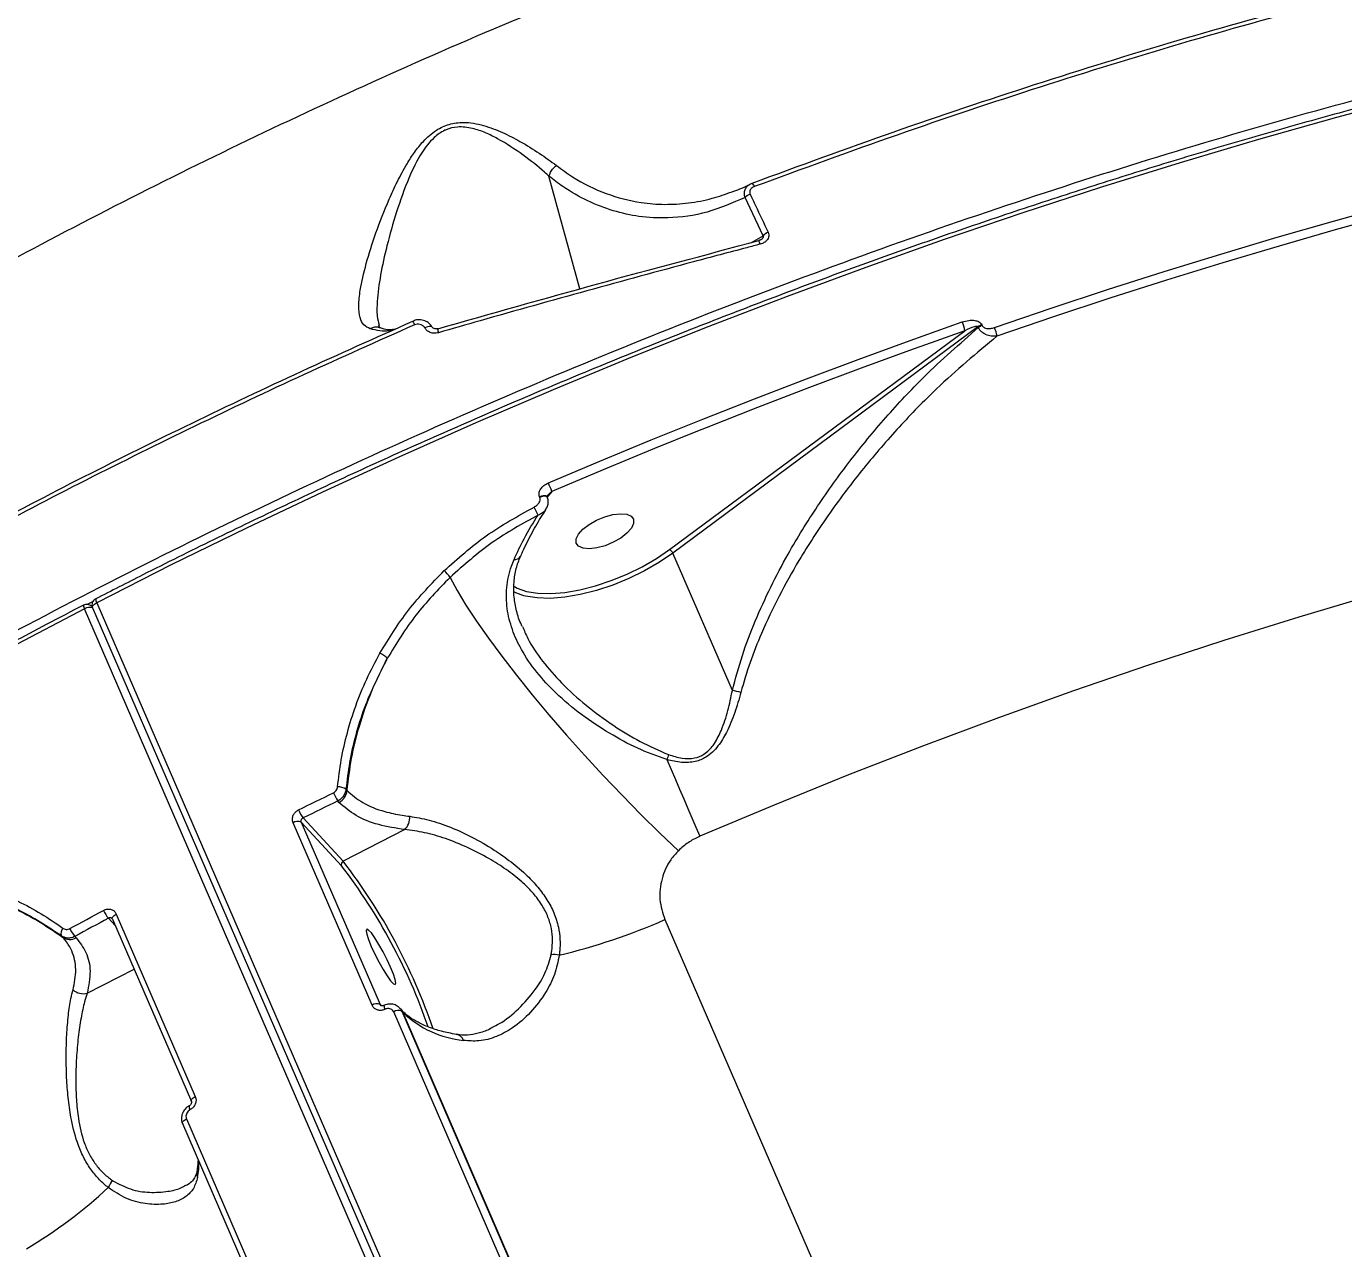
# Model space of a CAD drawing. Header units: millimetres. Extents: x -9609 to 9022, y -7175 to 8108.
# Drawn here: x -4842.9 to -4652.1, y 4859.6 to 5036.6 of the extents above; entities that cross this region are included whole.
import ezdxf

# ---------------------------------------------------------------- set-up
doc = ezdxf.new("R2010")
doc.units = ezdxf.units.MM
for name, color, linetype in [('DIKOM_ОБЪЕКТ', 7, 'Continuous'), ('DIKOM_РАЗМЕР_ЗОНА', 7, 'Continuous'), ('DIKOM_РАЗМЕР_ОБЪЕКТА', 7, 'Continuous')]:
    doc.layers.add(name, color=color, linetype=linetype)
doc.styles.add('style1', font='arial.ttf', dxfattribs={"width": 0.8})
doc.dimstyles.new('1-50', dxfattribs={"dimtxt": 300, "dimasz": 200, "dimexe": 100, "dimexo": 0, "dimgap": 100, "dimtad": 1, "dimtxsty": 'style1', "dimcen": 200, "dimclrd": 7, "dimclre": 7, "dimclrt": 7, "dimadec": 1, "dimazin": 2, "dimtfac": 1, "dimtmove": 0, "dimatfit": 2, "dimfxl": 0, "dimlwd": 25, "dimlwe": 18, "dimarcsym": 0})

# ---------------------------------------------------------------- blocks, each defined once
blk = doc.blocks.new('*D10')
at = {"layer": 'Defpoints', "color": 0, "transparency": 16777216}
for p in [(-405.54, 6589.16), (-8044.66, -3492.79), (424.09, -3492.79)]:
    blk.add_point(p, dxfattribs=at)
at = {"layer": 'DIKOM_РАЗМЕР_ОБЪЕКТА', "color": 7, "lineweight": 18, "transparency": 16777216}
for p, q in [((-405.54, 6589.16), (-8144.66, 6589.16)), ((424.09, -3492.79), (-8144.66, -3492.79))]:
    blk.add_line(p, q, dxfattribs=at)
at = {"layer": 'DIKOM_РАЗМЕР_ОБЪЕКТА', "color": 7, "lineweight": 25, "transparency": 16777216}
blk.add_line((-8044.66, 6389.16), (-8044.66, -3292.79), dxfattribs=at)
at = {"layer": 'DIKOM_РАЗМЕР_ОБЪЕКТА', "color": 7, "transparency": 16777216}
for points in [[(-8077.99, 6389.16), (-8011.32, 6389.16), (-8044.66, 6589.16)], [(-8077.99, -3292.79), (-8011.32, -3292.79), (-8044.66, -3492.79)]]:
    blk.add_solid(points, dxfattribs=at)
at = {"layer": 'DIKOM_РАЗМЕР_ОБЪЕКТА', "color": 7, "transparency": 16777216, "insert": (-8297.83, 1541.5), "char_height": 300, "attachment_point": 5, "rotation": 90, "style": 'style1'}
blk.add_mtext('10100', dxfattribs=at)
blk = doc.blocks.new('*D13')
at = {"layer": 'Defpoints', "color": 0, "transparency": 16777216}
for p in [(-4933.28, 8107.63), (-9158.98, -4977.79), (-1652.91, -4977.79)]:
    blk.add_point(p, dxfattribs=at)
at = {"layer": 'DIKOM_РАЗМЕР_ЗОНА', "color": 7, "lineweight": 18, "transparency": 16777216}
for p, q in [((-4933.28, 8107.63), (-9258.98, 8107.63)), ((-1652.91, -4977.79), (-9258.98, -4977.79))]:
    blk.add_line(p, q, dxfattribs=at)
at = {"layer": 'DIKOM_РАЗМЕР_ЗОНА', "color": 7, "lineweight": 25, "transparency": 16777216}
blk.add_line((-9158.98, 7907.63), (-9158.98, -4777.79), dxfattribs=at)
at = {"layer": 'DIKOM_РАЗМЕР_ЗОНА', "color": 7, "transparency": 16777216}
for points in [[(-9192.32, 7907.63), (-9125.65, 7907.63), (-9158.98, 8107.63)], [(-9192.32, -4777.79), (-9125.65, -4777.79), (-9158.98, -4977.79)]]:
    blk.add_solid(points, dxfattribs=at)
at = {"layer": 'DIKOM_РАЗМЕР_ЗОНА', "color": 7, "transparency": 16777216, "insert": (-9412.26, 1541.5), "char_height": 300, "attachment_point": 5, "rotation": 90, "style": 'style1'}
blk.add_mtext('13100', dxfattribs=at)

msp = doc.modelspace()

# ---------------------------------------------------------------- linework, layer by layer
at = {"layer": 'DIKOM_ОБЪЕКТ', "color": 7, "linetype": 'Continuous', "lineweight": 15}
for p, q in [((-4762.743, 4998.609), (-4767.192, 5014.916)), ((-4736.198, 5006.31), (-4738.806, 5011.834)), ((-4737.887, 5005.306), (-4736.198, 5006.31)), ((-4704.514, 4993.391), (-4704.47, 4993.29)), ((-4749.733, 4960.842), (-4706.971, 4992.54)), ((-4705.082, 4993.095), (-4749.261, 4960.346)), ((-4706.971, 4992.54), (-4713.351, 4990.278)), ((-4705.038, 4992.995), (-4705.082, 4993.095)), ((-4768.522, 4968.417), (-4768.555, 4968.495)), ((-4767.434, 4968.412), (-4767.468, 4968.489)), ((-4766.761, 4969.279), (-4767.449, 4968.445)), ((-4771.353, 4959.832), (-4771.342, 4959.857)), ((-4740.643, 4940.445), (-4749.261, 4960.346)), ((-4833.2, 4953.35), (-4834.059, 4952.907)), ((-4832.677, 4953.159), (-4659.684, 4553.712)), ((-4661.45, 4552.802), (-4834.442, 4952.249)), ((-4833.318, 4952.511), (-4833.395, 4952.595)), ((-4833.286, 4952.425), (-4660.293, 4552.977)), ((-4796.59, 4926.14), (-4796.418, 4925.955)), ((-4797.597, 4924.241), (-4797.784, 4924.441)), ((-4792.807, 4894.844), (-4804.244, 4921.254)), ((-4803.083, 4921.357), (-4791.645, 4894.947)), ((-4797.24, 4915.06), (-4803.083, 4921.357)), ((-4802.804, 4921.978), (-4796.977, 4915.699)), ((-4788.084, 4920.285), (-4796.977, 4915.699)), ((-4830.008, 4906.408), (-4830.977, 4907.452)), ((-4830.41, 4907.337), (-4830.45, 4907.395)), ((-4830.412, 4907.341), (-4818.975, 4880.931)), ((-4829.837, 4908.058), (-4818.399, 4881.649)), ((-4750.416, 4907.263), (-4625.319, 4618.406)), ((-4837.616, 4904.713), (-4837.788, 4904.898)), ((-4835.84, 4904.819), (-4835.654, 4904.618)), ((-4834.045, 4896.587), (-4827.268, 4900.081)), ((-4791.645, 4894.947), (-4791.568, 4894.835)), ((-4791.645, 4894.947), (-4791.496, 4894.786)), ((-4788.611, 4894.218), (-4788.817, 4894.44)), ((-4788.521, 4893.987), (-4758.855, 4825.487)), ((-4788.315, 4893.765), (-4788.521, 4893.987)), ((-4760.011, 4825.387), (-4789.677, 4893.887)), ((-4758.649, 4825.265), (-4788.315, 4893.765)), ((-4820.253, 4877.701), (-4790.587, 4809.201)), ((-4819.682, 4878.416), (-4790.016, 4809.916))]:
    msp.add_line(p, q, dxfattribs=at)
at = {"layer": 'DIKOM_ОБЪЕКТ', "color": 7, "linetype": 'Continuous', "lineweight": 15, "flags": 128}
for points in [[(-4586.498, 5038.709), (-4597.42, 5036.626), (-4608.429, 5034.354), (-4619.519, 5031.894), (-4630.677, 5029.248), (-4641.897, 5026.42), (-4653.168, 5023.41), (-4664.48, 5020.222), (-4675.825, 5016.858), (-4687.193, 5013.321), (-4698.573, 5009.615), (-4709.956, 5005.742), (-4721.335, 5001.705), (-4732.697, 4997.508), (-4744.033, 4993.155), (-4755.335, 4988.649), (-4766.592, 4983.994), (-4777.795, 4979.193), (-4788.936, 4974.252), (-4800.003, 4969.173), (-4810.989, 4963.962), (-4821.883, 4958.623), (-4832.677, 4953.159)], [(-4702.698, 4993.014), (-4694.504, 4995.802), (-4686.311, 4998.505), (-4678.124, 5001.12), (-4669.944, 5003.647), (-4661.776, 5006.084), (-4653.623, 5008.43), (-4645.489, 5010.685), (-4637.378, 5012.847)], [(-4637.153, 5011.551), (-4645.247, 5009.393), (-4653.363, 5007.144), (-4661.496, 5004.802), (-4669.646, 5002.371), (-4677.808, 4999.85), (-4685.978, 4997.24), (-4694.153, 4994.544), (-4702.329, 4991.761)], [(-4736.813, 5005.594), (-4736.81, 5005.617), (-4736.808, 5005.619)], [(-4786.901, 4993.935), (-4786.904, 4993.936), (-4786.897, 4993.916), (-4786.88, 4993.873), (-4786.854, 4993.811), (-4786.82, 4993.729), (-4786.778, 4993.63), (-4786.728, 4993.517), (-4786.674, 4993.391)], [(-4784.114, 4993.058), (-4784.137, 4993.091), (-4784.228, 4993.151), (-4784.363, 4993.178), (-4784.536, 4993.171), (-4784.735, 4993.13), (-4784.95, 4993.057), (-4785.166, 4992.957)], [(-4767.284, 4970.509), (-4759.854, 4973.655), (-4752.4, 4976.737), (-4744.926, 4979.754), (-4737.435, 4982.705), (-4729.929, 4985.589), (-4722.411, 4988.404), (-4714.885, 4991.15), (-4707.352, 4993.826)], [(-4783.294, 4992.827), (-4783.31, 4992.846), (-4783.313, 4992.846)], [(-4713.351, 4990.278), (-4714.486, 4989.871), (-4721.996, 4987.131), (-4729.495, 4984.323), (-4736.983, 4981.446), (-4744.457, 4978.502), (-4745.693, 4978.008)], [(-4745.693, 4978.008), (-4751.912, 4975.492), (-4759.348, 4972.418), (-4766.761, 4969.279)], [(-4522.98, 4978.515), (-4532.789, 4977.559), (-4542.738, 4976.404), (-4552.817, 4975.052), (-4563.016, 4973.505), (-4573.325, 4971.763), (-4583.737, 4969.829), (-4594.239, 4967.704), (-4604.825, 4965.39), (-4615.482, 4962.889), (-4626.201, 4960.204), (-4636.973, 4957.336), (-4647.785, 4954.29), (-4658.632, 4951.067), (-4669.499, 4947.67), (-4680.378, 4944.104), (-4691.26, 4940.37), (-4702.133, 4936.473), (-4712.987, 4932.416), (-4723.813, 4928.203), (-4734.601, 4923.837), (-4745.34, 4919.324)], [(-4767.47, 4968.494), (-4767.503, 4968.543), (-4767.623, 4968.62), (-4767.805, 4968.655), (-4768.034, 4968.644), (-4768.291, 4968.59), (-4768.555, 4968.495)], [(-4767.434, 4968.411), (-4767.469, 4968.465), (-4767.59, 4968.542), (-4767.772, 4968.577), (-4768.001, 4968.567), (-4768.257, 4968.512), (-4768.522, 4968.417)], [(-4755.903, 4963.223), (-4756.801, 4962.524), (-4757.885, 4961.904), (-4759.069, 4961.414), (-4760.253, 4961.095), (-4761.345, 4960.971), (-4762.255, 4961.053), (-4762.908, 4961.334), (-4763.253, 4961.791), (-4763.262, 4962.388), (-4762.933, 4963.075), (-4762.293, 4963.798), (-4761.395, 4964.498), (-4760.31, 4965.118), (-4759.128, 4965.607), (-4757.942, 4965.927), (-4756.85, 4966.051), (-4755.942, 4965.969), (-4755.287, 4965.688), (-4754.942, 4965.231), (-4754.934, 4964.634), (-4755.263, 4963.946), (-4755.903, 4963.223)], [(-4772.203, 4955.48), (-4771.789, 4955.265), (-4770.43, 4954.796), (-4768.804, 4954.534), (-4766.949, 4954.483), (-4764.908, 4954.646), (-4762.73, 4955.017), (-4760.467, 4955.59), (-4758.17, 4956.349), (-4755.897, 4957.278), (-4753.699, 4958.353), (-4751.627, 4959.551), (-4749.733, 4960.842)], [(-4749.261, 4960.346), (-4751.215, 4959.014), (-4753.35, 4957.78), (-4755.618, 4956.67), (-4757.963, 4955.713), (-4760.33, 4954.93), (-4762.665, 4954.339), (-4764.911, 4953.956), (-4767.016, 4953.788), (-4768.929, 4953.841), (-4770.605, 4954.111), (-4770.821, 4954.167)], [(-4781.516, 4956.822), (-4780.487, 4954.922), (-4779.211, 4952.808), (-4777.701, 4950.501), (-4775.97, 4948.025), (-4774.036, 4945.403), (-4771.918, 4942.661), (-4769.637, 4939.826), (-4767.216, 4936.927), (-4764.678, 4933.993), (-4762.049, 4931.051), (-4759.354, 4928.131), (-4756.62, 4925.262), (-4753.874, 4922.472), (-4751.144, 4919.789), (-4748.455, 4917.239)], [(-4833.286, 4952.425), (-4833.292, 4952.443), (-4833.3, 4952.532), (-4833.272, 4952.632), (-4833.21, 4952.74), (-4833.115, 4952.85), (-4832.991, 4952.96), (-4832.843, 4953.064), (-4832.677, 4953.159)], [(-4770.821, 4954.167), (-4772.006, 4954.594), (-4772.296, 4954.74)], [(-4834.442, 4952.249), (-4845.108, 4946.648)], [(-4833.395, 4952.595), (-4833.335, 4952.521), (-4833.307, 4952.481)], [(-4750.129, 4930.43), (-4749.51, 4928.99), (-4748.896, 4927.561), (-4748.286, 4926.144), (-4747.681, 4924.742), (-4747.083, 4923.357), (-4746.494, 4921.99), (-4745.912, 4920.645), (-4745.34, 4919.324)], [(-4803.439, 4923.156), (-4802.811, 4923.466), (-4802.183, 4923.776), (-4801.555, 4924.085), (-4800.925, 4924.394), (-4800.296, 4924.703), (-4799.667, 4925.011), (-4799.037, 4925.318), (-4798.407, 4925.626)], [(-4797.784, 4924.441), (-4798.413, 4924.135), (-4799.041, 4923.828), (-4799.669, 4923.521), (-4800.296, 4923.213), (-4800.924, 4922.905), (-4801.551, 4922.596), (-4802.178, 4922.288), (-4802.804, 4921.978)], [(-4836.554, 4905.956), (-4835.946, 4906.287), (-4835.338, 4906.618), (-4834.729, 4906.949), (-4834.12, 4907.279), (-4833.511, 4907.608), (-4832.9, 4907.938), (-4832.29, 4908.267), (-4831.68, 4908.595)], [(-4830.977, 4907.452), (-4831.586, 4907.124), (-4832.196, 4906.796), (-4832.804, 4906.467), (-4833.411, 4906.138), (-4834.02, 4905.809), (-4834.626, 4905.479), (-4835.234, 4905.149), (-4835.84, 4904.819)], [(-4830.412, 4907.341), (-4830.419, 4907.357), (-4830.427, 4907.443), (-4830.403, 4907.541), (-4830.344, 4907.645), (-4830.255, 4907.753), (-4830.137, 4907.861), (-4829.996, 4907.964), (-4829.837, 4908.058)], [(-4790.117, 4900.344), (-4790.628, 4901.451), (-4791.21, 4902.591), (-4791.818, 4903.672), (-4792.401, 4904.605), (-4792.913, 4905.316), (-4793.312, 4905.746), (-4793.566, 4905.861), (-4793.655, 4905.651), (-4793.57, 4905.134), (-4793.319, 4904.351), (-4792.923, 4903.366), (-4792.413, 4902.259), (-4791.83, 4901.119), (-4791.223, 4900.038), (-4790.64, 4899.105), (-4790.128, 4898.394), (-4789.728, 4897.964), (-4789.475, 4897.849), (-4789.386, 4898.058), (-4789.471, 4898.576), (-4789.722, 4899.358), (-4790.117, 4900.344)], [(-4788.611, 4894.218), (-4788.489, 4894.07), (-4788.315, 4893.765)], [(-4818.973, 4880.926), (-4818.98, 4880.947), (-4818.99, 4881.034), (-4818.965, 4881.131), (-4818.907, 4881.235), (-4818.817, 4881.343), (-4818.7, 4881.451), (-4818.559, 4881.554), (-4818.399, 4881.649)], [(-4820.253, 4877.701), (-4820.259, 4877.717), (-4820.269, 4877.803), (-4820.244, 4877.9), (-4820.186, 4878.004), (-4820.097, 4878.112), (-4819.981, 4878.219), (-4819.841, 4878.321), (-4819.682, 4878.416)]]:
    msp.add_lwpolyline(points, dxfattribs=at)
at = {"layer": 'DIKOM_ОБЪЕКТ', "color": 7, "linetype": 'Continuous', "lineweight": 15}
for centre, radius, start, end in [((-4737.369, 5010.479), 1.975, 110.72451, 136.68125), ((-4738.405, 5013.214), 0.962, 12.14927, 48.52573), ((-4734.759, 5005.004), 1.943, 111.25954, 137.77645), ((-4739.21, 5004.491), 2.654, 12.78838, 25.16161), ((-4711.698, 4991.84), 4.778, 8.42306, 24.55238), ((-4703.804, 4991.331), 2.179, 109.00842, 125.91472), ((-4703.777, 4991.262), 2.144, 108.86834, 126.05479), ((-4781.154, 4992.94), 2.161, 182.49517, 198.34418), ((-4707.065, 4991.046), 4.79, 8.58251, 24.25236), ((-4864.408, 4928.518), 105.813, 22.65724, 23.38093), ((-4791.679, 4955.26), 25.239, 24.78089, 27.73687), ((-4750.115, 4960.006), 0.919, 21.70116, 65.46321), ((-4772.135, 4960.318), 0.921, 262.53341, 328.16707), ((-4785.988, 4953.748), 5.426, 34.50767, 48.26364), ((-4832.368, 4952.823), 1, 117.21535, 203.41644), ((-4831.934, 4953.654), 0.893, 176.29692, 213.6644), ((-4833.722, 4952.734), 0.868, 175.42177, 213.92745), ((-4834.129, 4951.915), 1, 42.86037, 117.33721), ((-4833.725, 4951.218), 1.256, 68.74468, 124.82835), ((-4792.81, 4943.013), 3.046, 43.51083, 68.00356), ((-4750.18, 4895.009), 46.426, 76.58504, 78.14587), ((-4730.352, 4924.203), 20.734, 160.39224, 162.52207), ((-4797.644, 4924.649), 1.826, 54.75803, 94.95135), ((-4791.303, 4928.606), 7.703, 202.75921, 212.72268), ((-4798.578, 4926.177), 2.171, 296.85827, 354.12637), ((-4797.22, 4925.748), 6.737, 202.62602, 214.02802), ((-4803.574, 4920.288), 1.176, 65.33429, 124.75919), ((-4789.813, 4922.043), 2.465, 314.51766, 4.08168), ((-4796.757, 4915.236), 0.513, 115.38123, 200.02886), ((-4862.961, 4864.665), 82.819, 19.06811, 37.48088), ((-4864.525, 4863.866), 85.143, 18.88588, 37.50114), ((-4827.88, 4910.143), 4.103, 202.16078, 220.99022), ((-4836.845, 4905.245), 1.005, 132.43256, 200.20002), ((-4832.994, 4907.397), 3.841, 202.03074, 222.16284), ((-4785.564, 4986.472), 86.658, 283.24984, 293.92862), ((-4836.559, 4906.244), 1.861, 235.36763, 299.10336), ((-4766.424, 4898.754), 3.444, 77.90253, 97.67185), ((-4834.602, 4898.817), 2.298, 229.08019, 284.03457), ((-4792.136, 4893.879), 1.175, 65.30273, 124.79075), ((-4789.987, 4894.855), 1.109, 182.147, 211.82155), ((-4789.011, 4892.924), 1.17, 65.22698, 124.65232), ((-4777.981, 4904.777), 15.101, 226.81877, 263.93151), ((-4780.862, 4889.288), 1.368, 20.21067, 77.71038), ((-4818.552, 4880.148), 0.757, 170.59728, 215.39018), ((-4828.06, 4871.906), 10.191, 348.74026, 1.6962), ((-4828.288, 4867.354), 2.938, 134.80429, 158.2222), ((-4816.644, 4870.543), 1.553, 169.81765, 203.81204), ((-4876.64, 4917.172), 66.753, 300.39769, 313.1152)]:
    msp.add_arc(centre, radius, start, end, dxfattribs=at)
for points, knots in [([(-4905.711, 4966.848), (-4900.541, 4970.172), (-4890.2, 4976.818), (-4874.108, 4986.507), (-4857.62, 4995.963), (-4840.138, 5005.462), (-4821.723, 5014.911), (-4802.398, 5024.232), (-4782.635, 5033.169), (-4762.481, 5041.669), (-4741.999, 5049.685), (-4721.854, 5056.955), (-4702.114, 5063.487), (-4682.836, 5069.303), (-4663.487, 5074.566), (-4644.132, 5079.229), (-4624.839, 5083.256), (-4605.625, 5086.63), (-4586.574, 5089.301), (-4567.673, 5091.246), (-4549.223, 5092.411), (-4531.66, 5092.779), (-4515.086, 5092.399), (-4499.507, 5091.335), (-4484.474, 5089.572), (-4470.062, 5087.091), (-4456.339, 5083.889), (-4443.676, 5080.065), (-4432.074, 5075.668), (-4421.518, 5070.749), (-4411.735, 5065.223), (-4402.9, 5059.027), (-4396.836, 5054.151), (-4394.065, 5051.201), (-4393.596, 5050.702)], [0, 0, 0, 0, 0.02906026, 0.05812006, 0.08746847, 0.11681725, 0.14926331, 0.18173242, 0.2141767, 0.24757817, 0.28100612, 0.31440666, 0.34582998, 0.37727814, 0.40870186, 0.44103191, 0.47338995, 0.50572018, 0.53922016, 0.57271899, 0.60670016, 0.6406814, 0.67259698, 0.70453852, 0.73645375, 0.76930044, 0.80217253, 0.83501922, 0.86635782, 0.8977189, 0.92905759, 0.96124159, 0.99344954, 1, 1, 1, 1]), ([(-4952.126, 4881.182), (-4948.793, 4883.652), (-4939.814, 4890.306), (-4924.571, 4900.961), (-4906.282, 4913.043), (-4887.178, 4924.931), (-4867.306, 4936.578), (-4846.713, 4947.935), (-4825.852, 4958.753), (-4804.804, 4969.007), (-4783.647, 4978.687), (-4762.037, 4987.948), (-4740.031, 4996.741), (-4717.698, 5005.023), (-4695.528, 5012.611), (-4673.595, 5019.496), (-4651.964, 5025.683), (-4630.282, 5031.274), (-4608.625, 5036.222), (-4587.069, 5040.495), (-4566.089, 5043.998), (-4545.744, 5046.737), (-4526.078, 5048.735), (-4506.768, 5050.025), (-4487.901, 5050.571), (-4469.553, 5050.352), (-4452.128, 5049.375), (-4435.665, 5047.66), (-4420.18, 5045.243), (-4405.419, 5042.086), (-4391.469, 5038.168), (-4378.397, 5033.484), (-4367, 5028.361), (-4357.119, 5022.942), (-4348.645, 5017.322), (-4341.876, 5012.093), (-4338.295, 5008.551), (-4336.943, 5007.215)], [0, 0, 0, 0, 0.0172736, 0.0465353, 0.0758192, 0.1050803, 0.1351912, 0.1653274, 0.1954389, 0.2247005, 0.2539836, 0.2832454, 0.3133569, 0.3434921, 0.3736043, 0.402865, 0.4321486, 0.4614092, 0.4915203, 0.5216559, 0.551767, 0.5810282, 0.6103115, 0.6395728, 0.6696842, 0.6998196, 0.729931, 0.7591923, 0.7884759, 0.8177373, 0.8478485, 0.8779841, 0.9080951, 0.933562, 0.959058, 0.9845543, 1, 1, 1, 1]), ([(-4336.475, 5005.994), (-4337.188, 5006.695), (-4339.179, 5008.653), (-4342.751, 5011.705), (-4347.164, 5015.159), (-4351.857, 5018.453), (-4356.813, 5021.592), (-4362.029, 5024.573), (-4367.503, 5027.393), (-4373.229, 5030.049), (-4379.203, 5032.541), (-4385.421, 5034.865), (-4391.878, 5037.02), (-4398.569, 5039.005), (-4405.487, 5040.818), (-4412.63, 5042.458), (-4419.99, 5043.923), (-4427.562, 5045.213), (-4435.341, 5046.326), (-4443.32, 5047.263), (-4451.494, 5048.022), (-4459.856, 5048.602), (-4468.401, 5049.004), (-4477.121, 5049.228), (-4486.01, 5049.272), (-4495.062, 5049.137), (-4504.27, 5048.824), (-4513.625, 5048.332), (-4523.123, 5047.663), (-4532.756, 5046.816), (-4542.516, 5045.792), (-4552.396, 5044.592), (-4562.389, 5043.217), (-4572.488, 5041.668), (-4582.683, 5039.946), (-4592.969, 5038.052), (-4603.337, 5035.989), (-4613.781, 5033.757), (-4624.29, 5031.358), (-4634.859, 5028.794), (-4645.478, 5026.067), (-4656.14, 5023.18), (-4666.837, 5020.133), (-4677.561, 5016.93), (-4688.304, 5013.573), (-4699.058, 5010.064), (-4709.815, 5006.406), (-4720.566, 5002.602), (-4731.304, 4998.655), (-4742.02, 4994.567), (-4752.707, 4990.343), (-4763.356, 4985.983), (-4773.96, 4981.493), (-4784.51, 4976.876), (-4794.999, 4972.135), (-4805.419, 4967.274), (-4815.76, 4962.294), (-4824.893, 4957.766), (-4830.554, 4954.873), (-4832.825, 4953.712)], [0, 0, 0, 0, 0.0098923, 0.0276309, 0.0453793, 0.0631366, 0.0809026, 0.0986756, 0.1164554, 0.1342401, 0.1520293, 0.169822, 0.1876169, 0.2054139, 0.2232116, 0.2410103, 0.2588094, 0.2766079, 0.2944061, 0.3122039, 0.3300012, 0.3477971, 0.3655934, 0.3833875, 0.4011816, 0.4189743, 0.4367671, 0.454558, 0.4723484, 0.4901379, 0.507927, 0.5257156, 0.5435032, 0.561291, 0.5790765, 0.5968634, 0.6146482, 0.6324335, 0.6502186, 0.6680022, 0.6857864, 0.7035701, 0.7213526, 0.7391361, 0.7569181, 0.7747008, 0.7924835, 0.8102655, 0.8280475, 0.8458286, 0.8636111, 0.8813925, 0.8991736, 0.9169562, 0.9347379, 0.9525193, 0.9703006, 0.988082, 1, 1, 1, 1]), ([(-4737.768, 5013.935), (-4730.961, 5016.436), (-4717.347, 5021.438), (-4696.808, 5028.292), (-4676.223, 5034.695), (-4662.536, 5038.483), (-4655.692, 5040.377)], [0, 0, 0, 0, 0.24861542, 0.49722851, 0.74861206, 1, 1, 1, 1]), ([(-4655.266, 5039.891), (-4662.044, 5038.016), (-4675.6, 5034.267), (-4696.139, 5027.89), (-4716.784, 5021.011), (-4730.571, 5015.948), (-4737.465, 5013.417)], [0, 0, 0, 0, 0.2486129, 0.4972332, 0.7486118, 1, 1, 1, 1]), ([(-4793.076, 4992.825), (-4793.41, 4992.991), (-4794.088, 4993.327), (-4794.624, 4994.458), (-4794.801, 4996.132), (-4794.531, 4998.712), (-4793.715, 5002.224), (-4792.299, 5006.689), (-4790.724, 5010.766), (-4789.172, 5014.162), (-4787.949, 5016.448), (-4786.693, 5018.406), (-4785.351, 5020.102), (-4783.698, 5021.591), (-4781.658, 5022.548), (-4779.248, 5022.84), (-4776.594, 5022.338), (-4773.875, 5021.279), (-4771.181, 5019.888), (-4768.533, 5018.259), (-4766.921, 5017.073), (-4766.111, 5016.476)], [0, 0, 0, 0, 0.0474468, 0.0964696, 0.1556875, 0.2165966, 0.3039676, 0.3937322, 0.4858678, 0.5329645, 0.5800247, 0.6111521, 0.6426554, 0.6798061, 0.7100513, 0.740305, 0.7862678, 0.8336518, 0.8820793, 0.9406725, 1, 1, 1, 1]), ([(-4767.192, 5014.925), (-4767.193, 5014.926), (-4767.422, 5015.107), (-4768.516, 5016.156), (-4770.908, 5018.008), (-4773.813, 5019.971), (-4776.349, 5021.236), (-4778.274, 5021.923), (-4780.267, 5022.179), (-4781.643, 5021.858), (-4782.789, 5021.344), (-4784.168, 5020.351), (-4785.936, 5017.975), (-4787.726, 5014.278), (-4789.348, 5009.688), (-4790.683, 5004.917), (-4791.643, 5000.519), (-4792.087, 4997.127), (-4792.143, 4994.723), (-4791.89, 4993.768), (-4791.782, 4993.361)], [0, 0, 0, 0, 0.0000797, 0.0191418, 0.1035413, 0.1895496, 0.2257368, 0.2625398, 0.3007824, 0.3292785, 0.3326033, 0.3645429, 0.4142193, 0.4870181, 0.5886262, 0.6920134, 0.7882954, 0.8866126, 0.951656, 1, 1, 1, 1]), ([(-4767.192, 5014.925), (-4767.125, 5015.127), (-4766.991, 5015.53), (-4766.619, 5016.037), (-4766.307, 5016.334), (-4766.145, 5016.452), (-4766.111, 5016.476)], [0, 0, 0, 0, 0.3413782, 0.6827663, 0.933882, 1, 1, 1, 1]), ([(-4766.111, 5016.476), (-4765.335, 5015.91), (-4763.003, 5014.21), (-4758.897, 5012.237), (-4754.404, 5011.081), (-4750.416, 5010.775), (-4746.971, 5010.99), (-4743.714, 5011.591), (-4741.641, 5012.336), (-4740.692, 5012.676)], [0, 0, 0, 0, 0.0955836, 0.2871704, 0.4829817, 0.6157029, 0.7484227, 0.8848963, 1, 1, 1, 1]), ([(-4767.192, 5014.916), (-4767.192, 5014.917), (-4767.192, 5014.919), (-4767.194, 5014.923), (-4767.193, 5014.924), (-4767.192, 5014.925)], [0, 0, 0, 0, 0.41318666, 0.77667832, 1, 1, 1, 1]), ([(-4738.806, 5011.834), (-4740.619, 5011.05), (-4744.246, 5009.483), (-4749.438, 5008.761), (-4754, 5008.978), (-4757.887, 5009.826), (-4761.579, 5011.256), (-4764.691, 5013.005), (-4766.524, 5014.405), (-4767.192, 5014.916)], [0, 0, 0, 0, 0.1992541, 0.3984576, 0.5429384, 0.670812, 0.7989815, 0.9267326, 1, 1, 1, 1]), ([(-4740.692, 5012.676), (-4740.515, 5012.733), (-4739.52, 5013.053), (-4738.558, 5013.537), (-4737.768, 5013.935)], [0, 0, 0, 0, 0.178285, 1, 1, 1, 1]), ([(-4738.806, 5011.834), (-4738.854, 5012.029), (-4738.95, 5012.421), (-4738.826, 5012.999), (-4738.519, 5013.489), (-4738.132, 5013.79), (-4737.857, 5013.9), (-4737.768, 5013.935)], [0, 0, 0, 0, 0.2221483, 0.4444482, 0.6650672, 0.8921543, 1, 1, 1, 1]), ([(-4737.465, 5013.417), (-4737.481, 5013.41), (-4737.6, 5013.365), (-4737.793, 5013.256), (-4737.997, 5013.054), (-4738.117, 5012.821), (-4738.152, 5012.566), (-4738.096, 5012.406), (-4738.068, 5012.326)], [0, 0, 0, 0, 0.03543198, 0.25757056, 0.44814973, 0.62811482, 0.81440562, 1, 1, 1, 1]), ([(-4738.068, 5012.326), (-4737.81, 5011.773), (-4736.949, 5009.927), (-4736.075, 5008.097), (-4735.463, 5006.815)], [0, 0, 0, 0, 0.2996854, 1, 1, 1, 1]), ([(-4735.463, 5006.815), (-4735.42, 5006.696), (-4735.333, 5006.458), (-4735.382, 5006.076), (-4735.561, 5005.724), (-4735.868, 5005.414), (-4736.239, 5005.196), (-4736.511, 5005.113), (-4736.622, 5005.078)], [0, 0, 0, 0, 0.164372, 0.329143, 0.4897441, 0.6615045, 0.8613115, 1, 1, 1, 1]), ([(-4783.294, 4992.827), (-4775.582, 4995.023), (-4760.133, 4999.421), (-4744.595, 5003.534), (-4736.813, 5005.594)], [0, 0, 0, 0, 0.4991852, 1, 1, 1, 1]), ([(-4736.622, 5005.078), (-4737.266, 5004.909), (-4740.487, 5004.065), (-4748.864, 5001.843), (-4761.743, 4998.342), (-4774.047, 4994.893), (-4781.187, 4992.84), (-4783.205, 4992.26)], [0, 0, 0, 0, 0.0413672, 0.2068685, 0.5381495, 0.8694471, 1, 1, 1, 1]), ([(-4736.508, 5005.746), (-4736.542, 5005.725), (-4736.632, 5005.669), (-4736.742, 5005.642), (-4736.811, 5005.625)], [0, 0, 0, 0, 0.3812118, 1, 1, 1, 1]), ([(-4736.511, 5005.745), (-4736.473, 5005.766), (-4736.378, 5005.819), (-4736.265, 5005.915), (-4736.187, 5006.012), (-4736.15, 5006.08), (-4736.133, 5006.144), (-4736.134, 5006.208), (-4736.156, 5006.266), (-4736.183, 5006.295), (-4736.198, 5006.31)], [0, 0, 0, 0, 0.17129525, 0.43289651, 0.55421293, 0.63107974, 0.72094864, 0.80583123, 0.89758761, 1, 1, 1, 1]), ([(-4849.849, 4963.447), (-4844.738, 4966.127), (-4834.516, 4971.486), (-4818.86, 4979.225), (-4803.003, 4986.753), (-4792.268, 4991.541), (-4786.901, 4993.935)], [0, 0, 0, 0, 0.2491268, 0.49824451, 0.74912061, 1, 1, 1, 1]), ([(-4786.674, 4993.391), (-4792.012, 4991.011), (-4802.689, 4986.251), (-4818.538, 4978.733), (-4834.258, 4970.969), (-4844.569, 4965.564), (-4849.724, 4962.862)], [0, 0, 0, 0, 0.2491297, 0.4982494, 0.7491307, 1, 1, 1, 1]), ([(-4791.59, 4992.957), (-4791.597, 4992.958), (-4791.692, 4992.977), (-4791.644, 4992.996), (-4791.713, 4992.997), (-4791.797, 4993.246), (-4791.834, 4993.354)], [0, 0, 0, 0, 0.0244077, 0.3207524, 0.7064223, 1, 1, 1, 1]), ([(-4784.127, 4993.05), (-4784.223, 4993.209), (-4784.439, 4993.563), (-4785.007, 4993.947), (-4785.74, 4994.155), (-4786.43, 4994.144), (-4786.794, 4993.959), (-4786.906, 4993.902)], [0, 0, 0, 0, 0.1741725, 0.3884293, 0.6251957, 0.884371, 1, 1, 1, 1]), ([(-4785.166, 4992.957), (-4785.188, 4992.994), (-4785.277, 4993.143), (-4785.516, 4993.347), (-4785.89, 4993.489), (-4786.295, 4993.516), (-4786.548, 4993.433), (-4786.674, 4993.391)], [0, 0, 0, 0, 0.0797933, 0.318368, 0.5555461, 0.7778655, 1, 1, 1, 1]), ([(-4707.352, 4993.826), (-4707.045, 4993.913), (-4706.453, 4994.081), (-4705.63, 4994.076), (-4705.049, 4993.909), (-4704.688, 4993.681), (-4704.572, 4993.488), (-4704.514, 4993.391)], [0, 0, 0, 0, 0.3049593, 0.5876439, 0.7665259, 0.8829628, 1, 1, 1, 1]), ([(-4705.082, 4993.095), (-4705.09, 4993.108), (-4705.108, 4993.138), (-4705.17, 4993.169), (-4705.334, 4993.193), (-4705.97, 4993.069), (-4706.524, 4992.776), (-4706.971, 4992.54)], [0, 0, 0, 0, 0.0239383, 0.0533808, 0.1068367, 0.27943, 1, 1, 1, 1]), ([(-4704.47, 4993.29), (-4704.433, 4993.228), (-4704.359, 4993.102), (-4704.13, 4992.958), (-4703.768, 4992.855), (-4703.257, 4992.855), (-4702.89, 4992.959), (-4702.698, 4993.014)], [0, 0, 0, 0, 0.12056, 0.2405064, 0.4169048, 0.6951125, 1, 1, 1, 1]), ([(-4791.634, 4992.949), (-4791.793, 4992.996), (-4792.155, 4993.102), (-4792.623, 4993.021), (-4792.934, 4992.899), (-4793.041, 4992.844), (-4793.076, 4992.825)], [0, 0, 0, 0, 0.3366762, 0.7625956, 0.9234151, 1, 1, 1, 1]), ([(-4789.336, 4992.837), (-4789.672, 4992.708), (-4790.841, 4992.261), (-4792.146, 4992.59), (-4793.076, 4992.825)], [0, 0, 0, 0, 0.28731837, 1, 1, 1, 1]), ([(-4789.695, 4992.724), (-4789.906, 4992.704), (-4790.413, 4992.655), (-4791.057, 4992.754), (-4791.53, 4992.946), (-4791.625, 4992.984)], [0, 0, 0, 0, 0.362273, 0.871685, 1, 1, 1, 1]), ([(-4783.205, 4992.26), (-4783.405, 4992.222), (-4783.803, 4992.146), (-4784.391, 4992.271), (-4784.88, 4992.541), (-4785.077, 4992.827), (-4785.166, 4992.957)], [0, 0, 0, 0, 0.2591823, 0.5176601, 0.7812303, 1, 1, 1, 1]), ([(-4783.316, 4992.849), (-4783.328, 4992.844), (-4783.419, 4992.811), (-4783.608, 4992.803), (-4783.85, 4992.843), (-4784.041, 4992.952), (-4784.089, 4993.025), (-4784.112, 4993.059)], [0, 0, 0, 0, 0.034733, 0.2541613, 0.5048126, 0.7673116, 1, 1, 1, 1]), ([(-4740.643, 4940.445), (-4740.189, 4942.149), (-4739.281, 4945.559), (-4737.362, 4950.552), (-4735.136, 4955.447), (-4732.163, 4961.049), (-4728.371, 4967.193), (-4723.63, 4973.792), (-4718.478, 4980.033), (-4712.342, 4986.616), (-4707.701, 4990.67), (-4705.038, 4992.995)], [0, 0, 0, 0, 0.0792666, 0.1585922, 0.2405882, 0.3226064, 0.4472358, 0.5718905, 0.6998636, 0.8278385, 1, 1, 1, 1]), ([(-4702.329, 4991.761), (-4705.286, 4989.292), (-4710.19, 4985.196), (-4716.543, 4978.642), (-4721.726, 4972.652), (-4726.601, 4966.214), (-4730.666, 4959.984), (-4733.947, 4954.122), (-4736.29, 4949.176), (-4738.144, 4944.514), (-4738.986, 4941.621), (-4739.409, 4940.168)], [0, 0, 0, 0, 0.1867451, 0.3097218, 0.4327002, 0.5585068, 0.6842803, 0.7740057, 0.8643064, 0.9318915, 1, 1, 1, 1]), ([(-4702.329, 4991.761), (-4702.603, 4991.745), (-4703.143, 4991.713), (-4703.911, 4991.942), (-4704.462, 4992.276), (-4704.828, 4992.623), (-4704.967, 4992.869), (-4705.038, 4992.995)], [0, 0, 0, 0, 0.2702327, 0.5334868, 0.7181865, 0.8553065, 1, 1, 1, 1]), ([(-4768.555, 4968.495), (-4768.586, 4968.589), (-4768.656, 4968.807), (-4768.609, 4969.209), (-4768.385, 4969.682), (-4767.939, 4970.168), (-4767.51, 4970.391), (-4767.284, 4970.509)], [0, 0, 0, 0, 0.120574, 0.2783354, 0.4705043, 0.7207706, 1, 1, 1, 1]), ([(-4769.341, 4967.007), (-4769.196, 4967.094), (-4768.909, 4967.266), (-4768.616, 4967.617), (-4768.476, 4967.958), (-4768.456, 4968.226), (-4768.503, 4968.364), (-4768.522, 4968.417)], [0, 0, 0, 0, 0.2733621, 0.5393486, 0.7386044, 0.8988905, 1, 1, 1, 1]), ([(-4767.691, 4966.621), (-4767.584, 4966.785), (-4767.356, 4967.132), (-4767.277, 4967.745), (-4767.314, 4968.205), (-4767.433, 4968.392), (-4767.444, 4968.408)], [0, 0, 0, 0, 0.3055169, 0.6480377, 0.969341, 1, 1, 1, 1]), ([(-4767.463, 4968.476), (-4767.463, 4968.478), (-4767.464, 4968.481), (-4767.459, 4968.52), (-4767.428, 4968.597), (-4767.381, 4968.686), (-4767.332, 4968.738), (-4767.314, 4968.756)], [0, 0, 0, 0, 0.143474, 0.3116375, 0.5603109, 0.8430652, 1, 1, 1, 1]), ([(-4766.761, 4969.279), (-4766.887, 4969.182), (-4767.086, 4969.029), (-4767.253, 4968.828), (-4767.313, 4968.755)], [0, 0, 0, 0, 0.6369551, 1, 1, 1, 1]), ([(-4782.376, 4957.797), (-4780.407, 4959.549), (-4776.42, 4963.096), (-4771.72, 4965.692), (-4769.341, 4967.007)], [0, 0, 0, 0, 0.4938363, 1, 1, 1, 1]), ([(-4771.315, 4959.82), (-4771.212, 4960.061), (-4770.695, 4961.274), (-4769.66, 4963.31), (-4768.525, 4965.298), (-4767.822, 4966.303), (-4767.652, 4966.547)], [0, 0, 0, 0, 0.0962589, 0.4857471, 0.8752304, 1, 1, 1, 1]), ([(-4767.689, 4966.62), (-4767.712, 4966.576), (-4767.832, 4966.35), (-4768.206, 4966.065), (-4768.591, 4965.91), (-4768.765, 4965.839)], [0, 0, 0, 0, 0.1179969, 0.6006245, 1, 1, 1, 1]), ([(-4768.765, 4965.839), (-4771.037, 4964.586), (-4775.638, 4962.049), (-4779.541, 4958.578), (-4781.516, 4956.822)], [0, 0, 0, 0, 0.4938528, 1, 1, 1, 1]), ([(-4772.255, 4959.405), (-4771.784, 4960.433), (-4770.726, 4962.742), (-4769.465, 4964.734), (-4768.765, 4965.839)], [0, 0, 0, 0, 0.4451202, 1, 1, 1, 1]), ([(-4750.129, 4930.43), (-4751.547, 4930.938), (-4754.418, 4931.968), (-4758.544, 4934.243), (-4762.566, 4936.911), (-4766.117, 4939.89), (-4769.06, 4943.066), (-4771.177, 4946.162), (-4772.601, 4949.281), (-4773.344, 4952.299), (-4773.414, 4955.401), (-4772.92, 4957.775), (-4772.383, 4959.091), (-4772.255, 4959.405)], [0, 0, 0, 0, 0.1024746, 0.207523, 0.3191341, 0.4335167, 0.5324136, 0.6339864, 0.7173095, 0.8029019, 0.886323, 0.9729326, 1, 1, 1, 1]), ([(-4771.072, 4949.707), (-4771.146, 4949.861), (-4771.546, 4950.686), (-4771.973, 4952.204), (-4772.32, 4954.215), (-4772.304, 4956.189), (-4772.017, 4958.078), (-4771.554, 4959.281), (-4771.333, 4959.856)], [0, 0, 0, 0, 0.0462809, 0.2489329, 0.444811, 0.636177, 0.8262015, 1, 1, 1, 1]), ([(-4791.669, 4945.837), (-4790.367, 4947.963), (-4787.731, 4952.264), (-4784.175, 4955.939), (-4782.376, 4957.797)], [0, 0, 0, 0, 0.4941729, 1, 1, 1, 1]), ([(-4781.516, 4956.822), (-4783.236, 4955.045), (-4786.717, 4951.45), (-4789.296, 4947.24), (-4790.601, 4945.11)], [0, 0, 0, 0, 0.4941578, 1, 1, 1, 1]), ([(-4834.587, 4952.803), (-4836.362, 4951.881), (-4841.508, 4949.208), (-4849.947, 4944.705), (-4859.863, 4939.262), (-4869.66, 4933.722), (-4879.331, 4928.091), (-4888.87, 4922.372), (-4898.269, 4916.57), (-4907.521, 4910.69), (-4916.619, 4904.735), (-4925.557, 4898.71), (-4934.327, 4892.62), (-4942.923, 4886.469), (-4951.339, 4880.262), (-4959.568, 4874.003), (-4967.604, 4867.697), (-4975.441, 4861.349), (-4983.073, 4854.964), (-4990.495, 4848.546), (-4997.7, 4842.1), (-5004.684, 4835.631), (-5011.44, 4829.143), (-5017.965, 4822.642), (-5024.254, 4816.133), (-5030.3, 4809.619), (-5036.099, 4803.106), (-5041.65, 4796.6), (-5046.944, 4790.104), (-5051.981, 4783.623), (-5056.753, 4777.163), (-5061.261, 4770.728), (-5065.497, 4764.323), (-5069.461, 4757.952), (-5073.15, 4751.621), (-5076.558, 4745.334), (-5079.686, 4739.096), (-5082.528, 4732.911), (-5085.086, 4726.784), (-5087.354, 4720.72), (-5089.331, 4714.724), (-5091.016, 4708.8), (-5092.409, 4702.952), (-5093.506, 4697.187), (-5094.311, 4691.506), (-5094.806, 4685.92), (-5095.019, 4681.29), (-5094.953, 4678.561), (-5094.931, 4677.627)], [0, 0, 0, 0, 0.0116795, 0.0338703, 0.0560613, 0.0782537, 0.1004456, 0.1226379, 0.14483, 0.1670224, 0.1892157, 0.2114101, 0.2336043, 0.2557995, 0.2779943, 0.3001908, 0.322387, 0.3445848, 0.3667829, 0.3889818, 0.4111811, 0.4333818, 0.4555832, 0.4777859, 0.49999, 0.5221946, 0.5444004, 0.5666079, 0.5888159, 0.6110253, 0.6332352, 0.6554472, 0.6776592, 0.6998721, 0.722086, 0.7442998, 0.7665135, 0.7887261, 0.8109378, 0.8331472, 0.8553532, 0.8775553, 0.8997522, 0.9219424, 0.9441246, 0.9662975, 0.9884597, 1, 1, 1, 1]), ([(-4771.035, 4949.719), (-4770.794, 4949.139), (-4770.067, 4947.393), (-4768.161, 4944.628), (-4765.337, 4941.373), (-4761.856, 4938.236), (-4758.003, 4935.419), (-4754.02, 4932.94), (-4751.271, 4931.758), (-4749.884, 4931.161)], [0, 0, 0, 0, 0.0719499, 0.2164181, 0.3646997, 0.5292276, 0.6975694, 0.8473954, 1, 1, 1, 1]), ([(-4797.801, 4926.468), (-4797.645, 4927.784), (-4797.332, 4930.416), (-4796.436, 4934.338), (-4795.213, 4938.238), (-4793.658, 4942.099), (-4792.332, 4944.591), (-4791.669, 4945.837)], [0, 0, 0, 0, 0.1976847, 0.3953811, 0.5930885, 0.7965385, 1, 1, 1, 1]), ([(-4790.601, 4945.11), (-4791.812, 4942.714), (-4793.646, 4939.085), (-4795.226, 4933.957), (-4796.132, 4930.045), (-4796.439, 4927.43), (-4796.59, 4926.14)], [0, 0, 0, 0, 0.395168, 0.5986712, 0.8021825, 1, 1, 1, 1]), ([(-4796.418, 4925.955), (-4796.235, 4927.509), (-4795.868, 4930.633), (-4794.678, 4935.422), (-4793.004, 4940.3), (-4791.405, 4943.5), (-4790.601, 4945.11)], [0, 0, 0, 0, 0.2373882, 0.4771599, 0.7370112, 1, 1, 1, 1]), ([(-4739.409, 4940.168), (-4739.688, 4939.183), (-4740.248, 4937.202), (-4741.323, 4934.576), (-4742.649, 4932.333), (-4744.195, 4930.802), (-4746.098, 4930.031), (-4748.073, 4929.943), (-4749.425, 4930.263), (-4750.129, 4930.43)], [0, 0, 0, 0, 0.1836387, 0.3692326, 0.5090749, 0.6522231, 0.750866, 0.8702314, 1, 1, 1, 1]), ([(-4749.884, 4931.161), (-4749.239, 4930.955), (-4748.022, 4930.566), (-4746.211, 4930.536), (-4744.587, 4931.189), (-4743.726, 4932.086), (-4742.892, 4933.27), (-4742.082, 4934.926), (-4741.239, 4937.511), (-4740.842, 4939.466), (-4740.643, 4940.445)], [0, 0, 0, 0, 0.1298113, 0.2450999, 0.3384449, 0.4557843, 0.4772378, 0.6177086, 0.8086903, 1, 1, 1, 1]), ([(-4798.407, 4925.626), (-4798.31, 4925.684), (-4798.115, 4925.801), (-4797.908, 4926.074), (-4797.821, 4926.308), (-4797.805, 4926.44), (-4797.801, 4926.468)], [0, 0, 0, 0, 0.3067151, 0.6133557, 0.9194641, 1, 1, 1, 1]), ([(-4796.59, 4926.14), (-4796.596, 4926.085), (-4796.627, 4925.819), (-4796.8, 4925.349), (-4797.207, 4924.797), (-4797.591, 4924.56), (-4797.784, 4924.441)], [0, 0, 0, 0, 0.0806158, 0.3870273, 0.6933118, 1, 1, 1, 1]), ([(-4796.418, 4925.955), (-4795.715, 4925.333), (-4794.289, 4924.071), (-4791.43, 4922.967), (-4788.997, 4922.428), (-4787.72, 4922.265), (-4787.354, 4922.218)], [0, 0, 0, 0, 0.3362474, 0.6822393, 0.908797, 1, 1, 1, 1]), ([(-4804.244, 4921.254), (-4804.277, 4921.348), (-4804.361, 4921.586), (-4804.35, 4922.014), (-4804.184, 4922.479), (-4803.874, 4922.891), (-4803.584, 4923.068), (-4803.439, 4923.156)], [0, 0, 0, 0, 0.1406209, 0.3550854, 0.5697858, 0.784904, 1, 1, 1, 1]), ([(-4788.084, 4920.285), (-4789.382, 4920.498), (-4792.056, 4920.935), (-4795.325, 4922.25), (-4796.833, 4923.571), (-4797.597, 4924.241)], [0, 0, 0, 0, 0.3175004, 0.6538988, 1, 1, 1, 1]), ([(-4802.804, 4921.978), (-4802.854, 4921.95), (-4802.952, 4921.894), (-4803.059, 4921.761), (-4803.116, 4921.608), (-4803.121, 4921.467), (-4803.093, 4921.388), (-4803.083, 4921.357)], [0, 0, 0, 0, 0.2151393, 0.4309287, 0.6453574, 0.8596355, 1, 1, 1, 1]), ([(-4787.354, 4922.218), (-4786.44, 4922.069), (-4784.585, 4921.765), (-4781.528, 4920.712), (-4778.338, 4919.26), (-4775.358, 4917.543), (-4772.642, 4915.637), (-4770.507, 4913.815), (-4768.763, 4911.96), (-4767.438, 4910.162), (-4766.41, 4908.203), (-4765.626, 4905.685), (-4765.526, 4903.612), (-4765.679, 4902.321), (-4765.702, 4902.121)], [0, 0, 0, 0, 0.108477, 0.2202139, 0.3276558, 0.4383077, 0.5238081, 0.6115111, 0.6745133, 0.739092, 0.8027757, 0.8688962, 0.9797318, 1, 1, 1, 1]), ([(-4766.884, 4902.167), (-4766.852, 4902.356), (-4766.643, 4903.563), (-4766.651, 4905.427), (-4767.289, 4907.662), (-4767.903, 4908.873), (-4768.67, 4910.078), (-4769.605, 4911.27), (-4771.299, 4912.933), (-4773.415, 4914.578), (-4776.075, 4916.256), (-4779.051, 4917.781), (-4782.196, 4919.033), (-4785.276, 4919.939), (-4787.14, 4920.169), (-4788.084, 4920.285)], [0, 0, 0, 0, 0.0201002, 0.1287228, 0.1852683, 0.2440013, 0.2548522, 0.3167899, 0.3805916, 0.4664163, 0.5546286, 0.6638271, 0.7761492, 0.886553, 1, 1, 1, 1]), ([(-4745.34, 4919.324), (-4745.394, 4919.3), (-4745.989, 4919.041), (-4747.11, 4918.435), (-4748.001, 4917.643), (-4748.455, 4917.239)], [0, 0, 0, 0, 0.04676349, 0.51429469, 1, 1, 1, 1]), ([(-4748.455, 4917.239), (-4748.842, 4916.809), (-4749.924, 4915.606), (-4750.989, 4913.17), (-4751.336, 4910.119), (-4750.725, 4908.221), (-4750.416, 4907.263)], [0, 0, 0, 0, 0.1529745, 0.42838037, 0.71143751, 1, 1, 1, 1]), ([(-4854.877, 4913.246), (-4853.634, 4913.009), (-4851.149, 4912.534), (-4847.552, 4911.399), (-4844.054, 4909.948), (-4840.677, 4908.172), (-4838.574, 4906.715), (-4837.523, 4905.987)], [0, 0, 0, 0, 0.1978312, 0.3954749, 0.5931668, 0.7965738, 1, 1, 1, 1]), ([(-4854.77, 4912.023), (-4853.15, 4911.678), (-4849.891, 4910.984), (-4845.414, 4909.292), (-4841.272, 4907.237), (-4838.839, 4905.557), (-4837.616, 4904.713)], [0, 0, 0, 0, 0.2598629, 0.5228474, 0.760238, 1, 1, 1, 1]), ([(-4837.788, 4904.898), (-4839.822, 4906.241), (-4842.904, 4908.277), (-4847.505, 4910.17), (-4851.086, 4911.318), (-4853.554, 4911.791), (-4854.77, 4912.023)], [0, 0, 0, 0, 0.395156, 0.5986834, 0.8021588, 1, 1, 1, 1]), ([(-4831.68, 4908.595), (-4831.581, 4908.641), (-4831.331, 4908.756), (-4830.9, 4908.805), (-4830.447, 4908.703), (-4830.061, 4908.453), (-4829.912, 4908.19), (-4829.837, 4908.058)], [0, 0, 0, 0, 0.1417638, 0.356622, 0.5713177, 0.7857475, 1, 1, 1, 1]), ([(-4830.45, 4907.395), (-4830.453, 4907.399), (-4830.481, 4907.445), (-4830.578, 4907.495), (-4830.723, 4907.529), (-4830.864, 4907.508), (-4830.945, 4907.468), (-4830.977, 4907.452)], [0, 0, 0, 0, 0.0254864, 0.2908121, 0.5581129, 0.8239705, 1, 1, 1, 1]), ([(-4837.523, 4905.987), (-4837.436, 4905.937), (-4837.262, 4905.837), (-4836.945, 4905.818), (-4836.705, 4905.879), (-4836.58, 4905.943), (-4836.554, 4905.956)], [0, 0, 0, 0, 0.3058871, 0.6110423, 0.9180683, 1, 1, 1, 1]), ([(-4835.84, 4904.819), (-4835.893, 4904.793), (-4836.143, 4904.668), (-4836.627, 4904.551), (-4837.266, 4904.594), (-4837.614, 4904.797), (-4837.788, 4904.898)], [0, 0, 0, 0, 0.0818304, 0.3879369, 0.6938146, 1, 1, 1, 1]), ([(-4836.107, 4897.08), (-4835.909, 4898.082), (-4835.506, 4900.115), (-4836.072, 4902.454), (-4836.927, 4903.93), (-4837.471, 4904.548), (-4837.616, 4904.713)], [0, 0, 0, 0, 0.341499, 0.6930039, 0.9180144, 1, 1, 1, 1]), ([(-4835.654, 4904.618), (-4835.138, 4903.94), (-4834.05, 4902.509), (-4833.441, 4899.807), (-4833.842, 4897.671), (-4834.045, 4896.587)], [0, 0, 0, 0, 0.3069721, 0.6484656, 1, 1, 1, 1]), ([(-4765.702, 4902.121), (-4765.897, 4901.166), (-4766.293, 4899.221), (-4767.771, 4896.402), (-4769.813, 4893.715), (-4772.271, 4891.588), (-4774.814, 4890.223), (-4777.208, 4889.563), (-4778.828, 4889.698), (-4779.577, 4889.761)], [0, 0, 0, 0, 0.1260998, 0.2567273, 0.424346, 0.5968762, 0.7353143, 0.877586, 1, 1, 1, 1]), ([(-4775.474, 4891.639), (-4775.096, 4891.819), (-4773.723, 4892.472), (-4771.539, 4894.276), (-4769.34, 4896.777), (-4767.658, 4899.431), (-4767.142, 4901.256), (-4766.884, 4902.167)], [0, 0, 0, 0, 0.0987463, 0.3583842, 0.6180128, 0.8094133, 1, 1, 1, 1]), ([(-4831.017, 4868.444), (-4831.44, 4868.805), (-4832.286, 4869.527), (-4833.469, 4870.936), (-4834.503, 4872.609), (-4835.574, 4875.009), (-4836.338, 4877.934), (-4836.805, 4881.143), (-4837.047, 4884.237), (-4837.121, 4887.435), (-4837.03, 4890.619), (-4836.797, 4893.457), (-4836.48, 4895.606), (-4836.21, 4896.673), (-4836.107, 4897.08)], [0, 0, 0, 0, 0.0610674, 0.1220554, 0.1836325, 0.2451968, 0.3548607, 0.4369294, 0.5191036, 0.6228231, 0.7266026, 0.8310932, 0.9355795, 1, 1, 1, 1]), ([(-4834.045, 4896.587), (-4834.175, 4896.186), (-4834.518, 4895.134), (-4834.97, 4893.038), (-4835.367, 4890.289), (-4835.634, 4887.222), (-4835.728, 4884.159), (-4835.646, 4881.204), (-4835.342, 4878.168), (-4834.725, 4875.449), (-4833.793, 4873.289), (-4833.151, 4872.248), (-4832.427, 4871.276), (-4831.606, 4870.375), (-4830.775, 4869.751), (-4830.359, 4869.439)], [0, 0, 0, 0, 0.065388, 0.1716648, 0.2779436, 0.3832137, 0.4884187, 0.5706789, 0.6528073, 0.760434, 0.8161569, 0.8718926, 0.8800413, 0.9399803, 1, 1, 1, 1]), ([(-4790.929, 4894.271), (-4791.031, 4894.228), (-4791.287, 4894.12), (-4791.728, 4894.081), (-4792.19, 4894.193), (-4792.581, 4894.449), (-4792.731, 4894.713), (-4792.807, 4894.844)], [0, 0, 0, 0, 0.142013, 0.3567146, 0.5713863, 0.7855796, 1, 1, 1, 1]), ([(-4791.096, 4894.818), (-4791.124, 4894.804), (-4791.201, 4894.765), (-4791.328, 4894.747), (-4791.455, 4894.76), (-4791.533, 4894.793), (-4791.555, 4894.825), (-4791.564, 4894.837)], [0, 0, 0, 0, 0.1165986, 0.3185901, 0.545431, 0.8199538, 1, 1, 1, 1]), ([(-4788.897, 4894.484), (-4788.936, 4894.534), (-4789.119, 4894.764), (-4789.63, 4894.982), (-4790.318, 4895.055), (-4790.844, 4894.973), (-4791.066, 4894.819), (-4791.089, 4894.803)], [0, 0, 0, 0, 0.0810374, 0.3726177, 0.6642414, 0.9647527, 1, 1, 1, 1]), ([(-4789.677, 4893.887), (-4789.727, 4893.975), (-4789.827, 4894.151), (-4790.089, 4894.322), (-4790.396, 4894.397), (-4790.691, 4894.372), (-4790.861, 4894.299), (-4790.929, 4894.271)], [0, 0, 0, 0, 0.214303, 0.4288777, 0.6430878, 0.8585066, 1, 1, 1, 1]), ([(-4788.876, 4894.495), (-4788.87, 4894.491), (-4788.699, 4894.373), (-4788.608, 4894.177), (-4788.521, 4893.987)], [0, 0, 0, 0, 0.0354783, 1, 1, 1, 1]), ([(-4780.575, 4890.626), (-4780.96, 4890.695), (-4782.069, 4890.893), (-4783.722, 4891.338), (-4785.443, 4891.992), (-4786.895, 4892.771), (-4787.926, 4893.526), (-4788.425, 4894.031), (-4788.611, 4894.218)], [0, 0, 0, 0, 0.1035587, 0.2983266, 0.4929035, 0.6877583, 0.8843192, 1, 1, 1, 1]), ([(-4775.415, 4891.599), (-4775.427, 4891.592), (-4775.963, 4891.259), (-4777.039, 4890.88), (-4778.605, 4890.531), (-4779.773, 4890.478), (-4780.433, 4890.623), (-4780.577, 4890.655)], [0, 0, 0, 0, 0.0073609, 0.3182848, 0.6203806, 0.9170356, 1, 1, 1, 1]), ([(-4818.979, 4880.927), (-4818.968, 4880.902), (-4818.947, 4880.856), (-4818.952, 4880.719), (-4819.001, 4880.577), (-4819.084, 4880.444), (-4819.19, 4880.336), (-4819.266, 4880.294), (-4819.3, 4880.275)], [0, 0, 0, 0, 0.2168221, 0.4055117, 0.5693331, 0.720246, 0.8772396, 1, 1, 1, 1]), ([(-4818.399, 4881.649), (-4818.366, 4881.554), (-4818.283, 4881.316), (-4818.288, 4880.884), (-4818.448, 4880.411), (-4818.747, 4879.988), (-4819.029, 4879.802), (-4819.169, 4879.71)], [0, 0, 0, 0, 0.1405963, 0.3551437, 0.5699875, 0.7850912, 1, 1, 1, 1]), ([(-4819.291, 4880.258), (-4819.345, 4880.234), (-4819.625, 4880.108), (-4820.033, 4879.682), (-4820.377, 4879.006), (-4820.43, 4878.285), (-4820.333, 4877.775), (-4820.177, 4877.566), (-4820.155, 4877.537)], [0, 0, 0, 0, 0.05527541, 0.2876069, 0.52955002, 0.75117982, 0.96541564, 1, 1, 1, 1]), ([(-4819.169, 4879.71), (-4819.264, 4879.648), (-4819.452, 4879.525), (-4819.651, 4879.242), (-4819.756, 4878.926), (-4819.76, 4878.638), (-4819.704, 4878.479), (-4819.682, 4878.416)], [0, 0, 0, 0, 0.2154894, 0.4304664, 0.6450673, 0.8595256, 1, 1, 1, 1]), ([(-4818.006, 4872.512), (-4818.022, 4872.078), (-4818.042, 4871.535), (-4818.149, 4870.944), (-4818.171, 4870.826)], [0, 0, 0, 0, 0.8000694, 1, 1, 1, 1]), ([(-4818.065, 4869.916), (-4818.237, 4869.35), (-4818.58, 4868.218), (-4819.72, 4867.081), (-4821.232, 4866.328), (-4823.206, 4865.947), (-4825.629, 4866.043), (-4828.389, 4866.709), (-4830.161, 4867.879), (-4831.017, 4868.444)], [0, 0, 0, 0, 0.1316576, 0.2634863, 0.3951438, 0.5268877, 0.6882927, 0.8495424, 1, 1, 1, 1]), ([(-4830.359, 4869.439), (-4829.51, 4868.985), (-4827.739, 4868.039), (-4824.951, 4867.675), (-4822.504, 4867.815), (-4820.757, 4868.217), (-4820.017, 4868.649), (-4819.79, 4868.781)], [0, 0, 0, 0, 0.2220613, 0.4634924, 0.7115152, 0.9116462, 1, 1, 1, 1]), ([(-4818.18, 4870.841), (-4818.185, 4870.794), (-4818.222, 4870.452), (-4818.432, 4869.988), (-4818.835, 4869.372), (-4819.263, 4868.966), (-4819.689, 4868.784), (-4819.771, 4868.749)], [0, 0, 0, 0, 0.0381198, 0.279919, 0.5712786, 0.9171834, 1, 1, 1, 1])]:
    msp.add_open_spline(points, degree=3, knots=knots, dxfattribs=at)

# ---------------------------------------------------------------- dimensions: what is measured, and where the dimension line sits
at = {"layer": 'DIKOM_РАЗМЕР_ЗОНА'}
dim = msp.add_linear_dim(base=(-9158.984, -4977.788), p1=(-4933.276, 8107.631), p2=(-1652.914, -4977.788), angle=90, text='13100', dimstyle='1-50', dxfattribs=at)
dim.commit()
dim.dimension.update_dxf_attribs({"geometry": '*D13', "text_midpoint": (-9158.984, 1541.499), "dimtype": 160})
at = {"layer": 'DIKOM_РАЗМЕР_ОБЪЕКТА'}
dim = msp.add_linear_dim(base=(-8044.657, -3492.788), p1=(-405.539, 6589.161), p2=(424.086, -3492.788), angle=90, text='10100', dimstyle='1-50', dxfattribs=at)
dim.commit()
dim.dimension.update_dxf_attribs({"geometry": '*D10', "text_midpoint": (-8044.657, 1541.499), "dimtype": 160})

doc.saveas('drawing.dxf')
